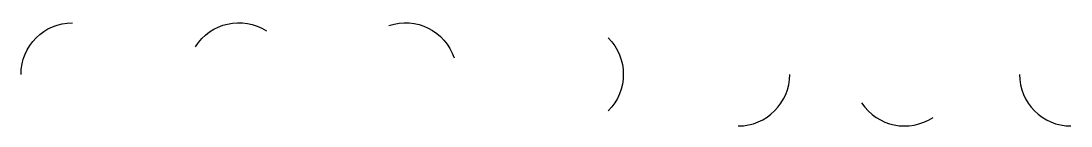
# Model space of a CAD drawing. Header units: millimetres. Extents: x 119 to 261, y 34 to 48.
import ezdxf

# ---------------------------------------------------------------- set-up
doc = ezdxf.new("R2010")
doc.units = ezdxf.units.MM
doc.layers.add('Default', color=7, linetype='Continuous', true_color=0x000000)

msp = doc.modelspace()

# ---------------------------------------------------------------- linework, layer by layer
at = {"layer": 'Default', "extrusion": (0, 0, -1)}
for centre, start, end in [((-125.65, 40.94), 360, 90), ((-148.24, 40.94), 32.3518, 122.3518), ((-170.84, 40.94), 71.4544, 161.4544), ((-193.44, 40.94), 135, 225)]:
    msp.add_arc(centre, 7, start, end, dxfattribs=at)
at = {"layer": 'Default'}
for centre, start, end in [((216.04, 40.94), 270, 360), ((261.23, 40.94), 180, 270), ((238.64, 40.94), 213.4821, 303.4821)]:
    msp.add_arc(centre, 7, start, end, dxfattribs=at)

doc.saveas('drawing.dxf')
